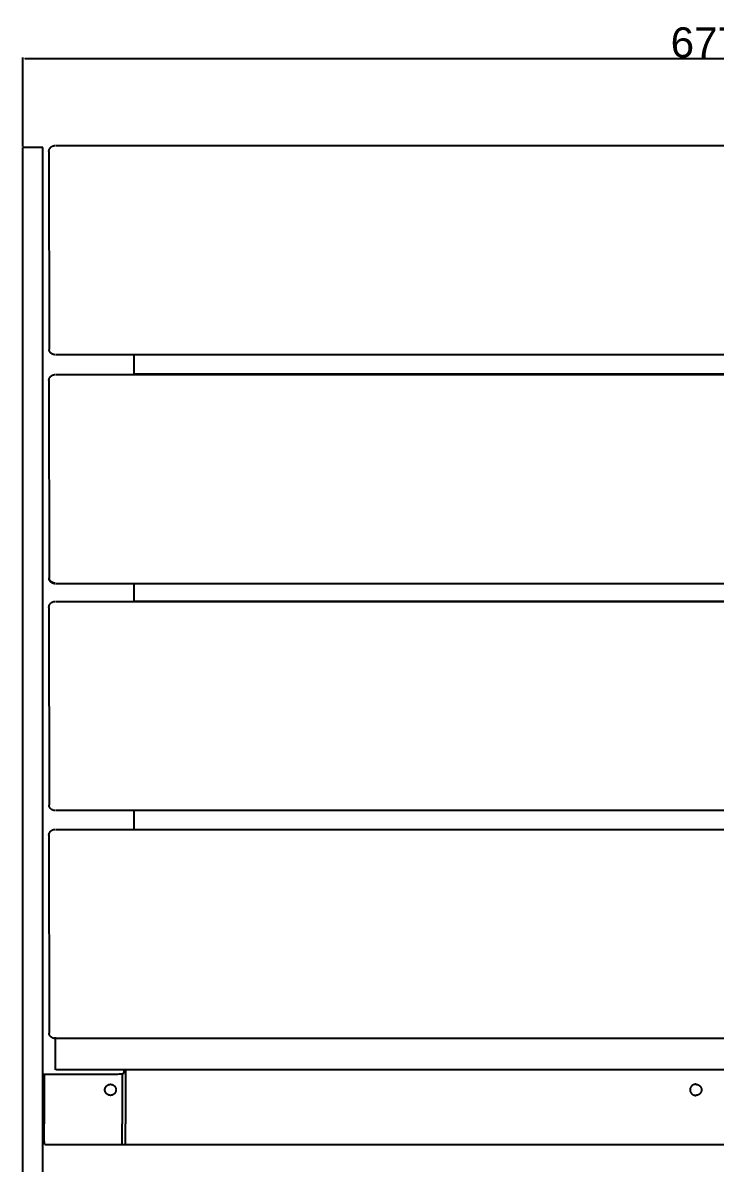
# Model space of a CAD drawing. Header units: millimetres. Extents: x 0 to 1853, y 0 to 2221.
# Drawn here: x 0 to 343, y 1655 to 2221 of the extents above; entities that cross this region are included whole.
import ezdxf

# ---------------------------------------------------------------- set-up
doc = ezdxf.new("R2010")
doc.units = ezdxf.units.MM
doc.header["$MEASUREMENT"] = 0
doc.layers.add('Domyślny', color=7, linetype='Continuous', true_color=0x000000)
doc.layers.add('Utwórz2D linie widoczne', color=7, linetype='Continuous', true_color=0x000000)
doc.styles.add('Arial', font='arial.ttf')
doc.dimstyles.new('Domyślny', dxfattribs={"dimtxt": 15, "dimasz": 1, "dimexe": 0.5, "dimexo": 0.5, "dimgap": 0.25, "dimtad": 1, "dimtoh": 1, "dimdec": 0, "dimzin": 1, "dimdsep": 46, "dimtxsty": 'Arial', "dimcen": 0.5, "dimazin": 0, "dimtfac": 1, "dimtdec": 4, "dimtix": 1, "dimtmove": 1, "dimatfit": 3, "dimfxl": 0, "dimtolj": 1, "dimtzin": 1, "dimarcsym": 0})

# ---------------------------------------------------------------- blocks, each defined once
blk = doc.blocks.new('*D4')
at = {"layer": 'Defpoints', "color": 0}
for p in [(676.99, 2202.84), (-0.39, 2158.78), (676.99, 2158.78)]:
    blk.add_point(p, dxfattribs=at)
at = {"layer": 'Domyślny', "color": 0, "lineweight": -2}
for p, q in [((-0.39, 2159.28), (-0.39, 2203.34)), ((0.61, 2202.84), (675.99, 2202.84)), ((676.99, 2159.28), (676.99, 2203.34))]:
    blk.add_line(p, q, dxfattribs=at)
at = {"layer": 'Domyślny', "color": 0}
for points in [[(0.61, 2203), (0.61, 2202.67), (-0.39, 2202.84)], [(675.99, 2202.67), (675.99, 2203), (676.99, 2202.84)]]:
    blk.add_solid(points, dxfattribs=at)
at = {"layer": 'Domyślny', "color": 0, "insert": (338.3, 2210.74), "char_height": 15, "attachment_point": 5, "style": 'Arial'}
blk.add_mtext('\\A1;677', dxfattribs=at)

msp = doc.modelspace()

# ---------------------------------------------------------------- linework, layer by layer
at = {"layer": 'Domyślny'}
for p, q in [((12.56, 2156.73), (12.59, 2058.51)), ((12.56, 2043.09), (12.59, 1944.86)), ((12.56, 1930.53), (12.59, 1832.31)), ((12.56, 1817.44), (12.59, 1719.22))]:
    msp.add_line(p, q, dxfattribs=at)
at = {"layer": 'Utwórz2D linie widoczne'}
for p, q in [((9.61, 2158.78), (-0.39, 2158.78)), ((-0.39, 2158.58), (-0.39, 2158.78)), ((-0.39, 2152.43), (-0.39, 2158.58)), ((9.61, 2158.58), (9.61, 2158.78)), ((9.61, 2152.43), (9.61, 2158.58)), ((12.56, 2156.84), (12.57, 2156.94)), ((12.56, 2156.73), (12.56, 2156.84)), ((12.57, 2156.94), (12.58, 2157.04)), ((12.58, 2157.04), (12.59, 2157.15)), ((12.59, 2157.15), (12.61, 2157.25)), ((12.61, 2157.25), (12.63, 2157.35)), ((12.63, 2157.35), (12.66, 2157.45)), ((12.66, 2157.45), (12.68, 2157.55)), ((12.68, 2157.55), (12.72, 2157.65)), ((12.72, 2157.65), (12.75, 2157.75)), ((12.75, 2157.75), (12.79, 2157.85)), ((12.79, 2157.85), (12.83, 2157.94)), ((12.83, 2157.94), (12.88, 2158.03)), ((12.88, 2158.03), (12.92, 2158.13)), ((12.92, 2158.13), (12.97, 2158.22)), ((12.97, 2158.22), (13.03, 2158.3)), ((13.03, 2158.3), (13.09, 2158.39)), ((13.09, 2158.39), (13.15, 2158.48)), ((13.15, 2158.48), (13.21, 2158.56)), ((13.21, 2158.56), (13.28, 2158.64)), ((13.28, 2158.64), (13.35, 2158.72)), ((13.35, 2158.72), (13.42, 2158.79)), ((13.42, 2158.79), (13.49, 2158.86)), ((13.49, 2158.86), (13.57, 2158.93)), ((13.57, 2158.93), (13.65, 2159)), ((13.65, 2159), (13.73, 2159.07)), ((13.73, 2159.07), (13.81, 2159.13)), ((13.81, 2159.13), (13.9, 2159.19)), ((13.9, 2159.19), (13.98, 2159.24)), ((13.98, 2159.24), (14.07, 2159.29)), ((14.07, 2159.29), (14.17, 2159.34)), ((14.17, 2159.34), (14.26, 2159.39)), ((14.26, 2159.39), (14.35, 2159.43)), ((14.35, 2159.43), (14.45, 2159.47)), ((14.45, 2159.47), (14.55, 2159.51)), ((14.55, 2159.51), (14.64, 2159.54)), ((14.64, 2159.54), (14.74, 2159.57)), ((14.74, 2159.57), (14.85, 2159.6)), ((14.85, 2159.6), (14.95, 2159.62)), ((14.95, 2159.62), (15.05, 2159.64)), ((15.05, 2159.64), (15.15, 2159.65)), ((15.15, 2159.65), (15.25, 2159.66)), ((15.25, 2159.66), (15.36, 2159.67)), ((15.36, 2159.67), (15.46, 2159.68)), ((15.46, 2159.68), (15.57, 2159.68)), ((15.96, 2159.68), (662.35, 2159.68)), ((-0.39, 2141.5), (-0.39, 2152.43)), ((9.61, 2141.5), (9.61, 2152.43)), ((-0.39, 1737.45), (-0.39, 2141.5)), ((9.61, 1737.45), (9.61, 2141.5)), ((12.6, 2058.41), (12.59, 2058.51)), ((12.62, 2058.3), (12.6, 2058.41)), ((12.64, 2058.2), (12.62, 2058.3)), ((12.67, 2058.1), (12.64, 2058.2)), ((12.7, 2058.01), (12.67, 2058.1)), ((12.73, 2057.91), (12.7, 2058.01)), ((12.77, 2057.81), (12.73, 2057.91)), ((12.81, 2057.72), (12.77, 2057.81)), ((12.85, 2057.62), (12.81, 2057.72)), ((12.89, 2057.53), (12.85, 2057.62)), ((12.94, 2057.44), (12.89, 2057.53)), ((12.99, 2057.35), (12.94, 2057.44)), ((13.05, 2057.26), (12.99, 2057.35)), ((13.11, 2057.18), (13.05, 2057.26)), ((13.17, 2057.1), (13.11, 2057.18)), ((13.23, 2057.01), (13.17, 2057.1)), ((13.3, 2056.94), (13.23, 2057.01)), ((13.37, 2056.86), (13.3, 2056.94)), ((13.44, 2056.79), (13.37, 2056.86)), ((13.51, 2056.71), (13.44, 2056.79)), ((13.59, 2056.65), (13.51, 2056.71)), ((13.67, 2056.58), (13.59, 2056.65)), ((13.75, 2056.52), (13.67, 2056.58)), ((13.83, 2056.45), (13.75, 2056.52)), ((13.91, 2056.4), (13.83, 2056.45)), ((14, 2056.34), (13.91, 2056.4)), ((14.09, 2056.29), (14, 2056.34)), ((14.18, 2056.24), (14.09, 2056.29)), ((14.27, 2056.19), (14.18, 2056.24)), ((14.37, 2056.15), (14.27, 2056.19)), ((14.46, 2056.11), (14.37, 2056.15)), ((14.56, 2056.08), (14.46, 2056.11)), ((14.65, 2056.04), (14.56, 2056.08)), ((14.75, 2056.01), (14.65, 2056.04)), ((14.85, 2055.99), (14.75, 2056.01)), ((14.95, 2055.97), (14.85, 2055.99)), ((15.05, 2055.95), (14.95, 2055.97)), ((15.16, 2055.93), (15.05, 2055.95)), ((15.26, 2055.92), (15.16, 2055.93)), ((15.36, 2055.91), (15.26, 2055.92)), ((15.46, 2055.9), (15.36, 2055.91)), ((15.57, 2055.9), (15.46, 2055.9)), ((662.35, 2055.9), (15.96, 2055.9)), ((54.64, 2055.9), (54.64, 2046.36)), ((12.56, 2043.19), (12.57, 2043.3)), ((12.56, 2043.09), (12.56, 2043.19)), ((12.57, 2043.3), (12.58, 2043.4)), ((12.58, 2043.4), (12.59, 2043.5)), ((12.59, 2043.5), (12.61, 2043.6)), ((12.61, 2043.6), (12.63, 2043.71)), ((12.63, 2043.71), (12.66, 2043.81)), ((12.66, 2043.81), (12.68, 2043.91)), ((12.68, 2043.91), (12.72, 2044.01)), ((12.72, 2044.01), (12.75, 2044.1)), ((12.75, 2044.1), (12.79, 2044.2)), ((12.79, 2044.2), (12.83, 2044.3)), ((12.83, 2044.3), (12.88, 2044.39)), ((12.88, 2044.39), (12.92, 2044.48)), ((12.92, 2044.48), (12.97, 2044.57)), ((12.97, 2044.57), (13.03, 2044.66)), ((13.03, 2044.66), (13.09, 2044.75)), ((13.09, 2044.75), (13.15, 2044.83)), ((13.15, 2044.83), (13.21, 2044.91)), ((13.21, 2044.91), (13.28, 2044.99)), ((13.28, 2044.99), (13.35, 2045.07)), ((13.35, 2045.07), (13.42, 2045.15)), ((13.42, 2045.15), (13.49, 2045.22)), ((13.49, 2045.22), (13.57, 2045.29)), ((13.57, 2045.29), (13.65, 2045.36)), ((13.65, 2045.36), (13.73, 2045.42)), ((13.73, 2045.42), (13.81, 2045.48)), ((13.81, 2045.48), (13.9, 2045.54)), ((13.9, 2045.54), (13.98, 2045.6)), ((13.98, 2045.6), (14.07, 2045.65)), ((14.07, 2045.65), (14.17, 2045.7)), ((14.17, 2045.7), (14.26, 2045.75)), ((14.26, 2045.75), (14.35, 2045.79)), ((14.35, 2045.79), (14.45, 2045.83)), ((14.45, 2045.83), (14.55, 2045.86)), ((14.55, 2045.86), (14.64, 2045.9)), ((14.64, 2045.9), (14.74, 2045.93)), ((14.74, 2045.93), (14.85, 2045.95)), ((14.85, 2045.95), (14.95, 2045.97)), ((14.95, 2045.97), (15.05, 2045.99)), ((15.05, 2045.99), (15.15, 2046.01)), ((15.15, 2046.01), (15.25, 2046.02)), ((15.25, 2046.02), (15.36, 2046.03)), ((15.36, 2046.03), (15.46, 2046.03)), ((15.46, 2046.03), (15.57, 2046.03)), ((15.96, 2046.03), (662.35, 2046.03)), ((54.64, 2046.36), (623.66, 2046.36)), ((12.6, 1945.09), (12.59, 1945.19)), ((12.6, 1944.76), (12.59, 1944.86)), ((12.62, 1944.98), (12.6, 1945.09)), ((12.62, 1944.66), (12.6, 1944.76)), ((12.64, 1944.88), (12.62, 1944.98)), ((12.64, 1944.56), (12.62, 1944.66)), ((12.67, 1944.78), (12.64, 1944.88)), ((12.67, 1944.46), (12.64, 1944.56)), ((12.7, 1944.69), (12.67, 1944.78)), ((12.7, 1944.36), (12.67, 1944.46)), ((12.73, 1944.59), (12.7, 1944.69)), ((12.73, 1944.26), (12.7, 1944.36)), ((12.77, 1944.49), (12.73, 1944.59)), ((12.77, 1944.17), (12.73, 1944.26)), ((12.81, 1944.4), (12.77, 1944.49)), ((12.81, 1944.07), (12.77, 1944.17)), ((12.85, 1944.3), (12.81, 1944.4)), ((12.85, 1943.98), (12.81, 1944.07)), ((12.89, 1944.21), (12.85, 1944.3)), ((12.89, 1943.89), (12.85, 1943.98)), ((12.94, 1944.12), (12.89, 1944.21)), ((12.94, 1943.8), (12.89, 1943.89)), ((12.99, 1944.03), (12.94, 1944.12)), ((12.99, 1943.71), (12.94, 1943.8)), ((13.05, 1943.94), (12.99, 1944.03)), ((13.05, 1943.62), (12.99, 1943.71)), ((13.11, 1943.86), (13.05, 1943.94)), ((13.11, 1943.53), (13.05, 1943.62)), ((13.17, 1943.78), (13.11, 1943.86)), ((13.17, 1943.45), (13.11, 1943.53)), ((13.23, 1943.69), (13.17, 1943.78)), ((13.23, 1943.37), (13.17, 1943.45)), ((13.3, 1943.62), (13.23, 1943.69)), ((13.3, 1943.29), (13.23, 1943.37)), ((13.37, 1943.54), (13.3, 1943.62)), ((13.37, 1943.22), (13.3, 1943.29)), ((13.44, 1943.47), (13.37, 1943.54)), ((13.44, 1943.14), (13.37, 1943.22)), ((13.51, 1943.39), (13.44, 1943.47)), ((13.51, 1943.07), (13.44, 1943.14)), ((13.59, 1943.33), (13.51, 1943.39)), ((13.59, 1943), (13.51, 1943.07)), ((13.67, 1943.26), (13.59, 1943.33)), ((13.67, 1942.93), (13.59, 1943)), ((13.75, 1943.2), (13.67, 1943.26)), ((13.75, 1942.87), (13.67, 1942.93)), ((13.83, 1943.13), (13.75, 1943.2)), ((13.83, 1942.81), (13.75, 1942.87)), ((13.91, 1943.08), (13.83, 1943.13)), ((13.91, 1942.75), (13.83, 1942.81)), ((14, 1943.02), (13.91, 1943.08)), ((14, 1942.7), (13.91, 1942.75)), ((14.09, 1942.97), (14, 1943.02)), ((14.09, 1942.64), (14, 1942.7)), ((14.18, 1942.92), (14.09, 1942.97)), ((14.18, 1942.6), (14.09, 1942.64)), ((14.27, 1942.87), (14.18, 1942.92)), ((14.27, 1942.55), (14.18, 1942.6)), ((14.37, 1942.83), (14.27, 1942.87)), ((14.37, 1942.51), (14.27, 1942.55)), ((14.46, 1942.79), (14.37, 1942.83)), ((14.46, 1942.47), (14.37, 1942.51)), ((14.56, 1942.76), (14.46, 1942.79)), ((14.56, 1942.43), (14.46, 1942.47)), ((14.65, 1942.72), (14.56, 1942.76)), ((14.65, 1942.4), (14.56, 1942.43)), ((14.75, 1942.69), (14.65, 1942.72)), ((14.75, 1942.37), (14.65, 1942.4)), ((14.85, 1942.67), (14.75, 1942.69)), ((14.85, 1942.34), (14.75, 1942.37)), ((14.95, 1942.65), (14.85, 1942.67)), ((14.95, 1942.32), (14.85, 1942.34)), ((15.05, 1942.63), (14.95, 1942.65)), ((15.05, 1942.3), (14.95, 1942.32)), ((15.16, 1942.61), (15.05, 1942.63)), ((15.16, 1942.29), (15.05, 1942.3)), ((15.26, 1942.6), (15.16, 1942.61)), ((15.26, 1942.27), (15.16, 1942.29)), ((15.36, 1942.59), (15.26, 1942.6)), ((15.36, 1942.26), (15.26, 1942.27)), ((15.46, 1942.58), (15.36, 1942.59)), ((15.46, 1942.26), (15.36, 1942.26)), ((15.57, 1942.58), (15.46, 1942.58)), ((15.57, 1942.26), (15.46, 1942.26)), ((662.35, 1942.26), (15.96, 1942.26)), ((54.64, 1942.58), (54.64, 1933.67)), ((12.56, 1930.64), (12.57, 1930.74)), ((12.56, 1930.53), (12.56, 1930.64)), ((12.57, 1930.74), (12.58, 1930.84)), ((12.58, 1930.84), (12.59, 1930.95)), ((12.59, 1930.95), (12.61, 1931.05)), ((12.61, 1931.05), (12.63, 1931.15)), ((12.63, 1931.15), (12.66, 1931.25)), ((12.66, 1931.25), (12.68, 1931.35)), ((12.68, 1931.35), (12.72, 1931.45)), ((12.72, 1931.45), (12.75, 1931.55)), ((12.75, 1931.55), (12.79, 1931.64)), ((12.79, 1931.64), (12.83, 1931.74)), ((12.83, 1931.74), (12.88, 1931.83)), ((12.88, 1931.83), (12.92, 1931.93)), ((12.92, 1931.93), (12.97, 1932.02)), ((12.97, 1932.02), (13.03, 1932.1)), ((13.03, 1932.1), (13.09, 1932.19)), ((13.09, 1932.19), (13.15, 1932.27)), ((13.15, 1932.27), (13.21, 1932.36)), ((13.21, 1932.36), (13.28, 1932.44)), ((13.28, 1932.44), (13.35, 1932.51)), ((13.35, 1932.51), (13.42, 1932.59)), ((13.42, 1932.59), (13.49, 1932.66)), ((13.49, 1932.66), (13.57, 1932.73)), ((13.57, 1932.73), (13.65, 1932.8)), ((13.65, 1932.8), (13.73, 1932.86)), ((13.73, 1932.86), (13.81, 1932.93)), ((13.81, 1932.93), (13.9, 1932.98)), ((13.9, 1932.98), (13.98, 1933.04)), ((13.98, 1933.04), (14.07, 1933.09)), ((14.07, 1933.09), (14.17, 1933.14)), ((14.17, 1933.14), (14.26, 1933.19)), ((14.26, 1933.19), (14.35, 1933.23)), ((14.35, 1933.23), (14.45, 1933.27)), ((14.45, 1933.27), (14.55, 1933.31)), ((14.55, 1933.31), (14.64, 1933.34)), ((14.64, 1933.34), (14.74, 1933.37)), ((14.74, 1933.37), (14.85, 1933.4)), ((14.85, 1933.4), (14.95, 1933.42)), ((14.95, 1933.42), (15.05, 1933.44)), ((15.05, 1933.44), (15.15, 1933.45)), ((15.15, 1933.45), (15.25, 1933.46)), ((15.25, 1933.46), (15.36, 1933.47)), ((15.36, 1933.47), (15.46, 1933.48)), ((15.46, 1933.48), (15.57, 1933.48)), ((15.96, 1933.48), (662.35, 1933.48)), ((54.64, 1933.67), (623.66, 1933.67)), ((12.6, 1832.2), (12.59, 1832.31)), ((12.62, 1832.1), (12.6, 1832.2)), ((12.64, 1832), (12.62, 1832.1)), ((12.67, 1831.9), (12.64, 1832)), ((12.7, 1831.8), (12.67, 1831.9)), ((12.73, 1831.71), (12.7, 1831.8)), ((12.77, 1831.61), (12.73, 1831.71)), ((12.81, 1831.52), (12.77, 1831.61)), ((12.85, 1831.42), (12.81, 1831.52)), ((12.89, 1831.33), (12.85, 1831.42)), ((12.94, 1831.24), (12.89, 1831.33)), ((12.99, 1831.15), (12.94, 1831.24)), ((13.05, 1831.06), (12.99, 1831.15)), ((13.11, 1830.98), (13.05, 1831.06)), ((13.17, 1830.9), (13.11, 1830.98)), ((13.23, 1830.81), (13.17, 1830.9)), ((13.3, 1830.74), (13.23, 1830.81)), ((13.37, 1830.66), (13.3, 1830.74)), ((13.44, 1830.58), (13.37, 1830.66)), ((13.51, 1830.51), (13.44, 1830.58)), ((13.59, 1830.44), (13.51, 1830.51)), ((13.67, 1830.38), (13.59, 1830.44)), ((13.75, 1830.31), (13.67, 1830.38)), ((13.83, 1830.25), (13.75, 1830.31)), ((13.91, 1830.2), (13.83, 1830.25)), ((14, 1830.14), (13.91, 1830.2)), ((14.09, 1830.09), (14, 1830.14)), ((14.18, 1830.04), (14.09, 1830.09)), ((14.27, 1829.99), (14.18, 1830.04)), ((14.37, 1829.95), (14.27, 1829.99)), ((14.46, 1829.91), (14.37, 1829.95)), ((14.56, 1829.88), (14.46, 1829.91)), ((14.65, 1829.84), (14.56, 1829.88)), ((14.75, 1829.81), (14.65, 1829.84)), ((14.85, 1829.79), (14.75, 1829.81)), ((14.95, 1829.76), (14.85, 1829.79)), ((15.05, 1829.74), (14.95, 1829.76)), ((15.16, 1829.73), (15.05, 1829.74)), ((15.26, 1829.72), (15.16, 1829.73)), ((15.36, 1829.71), (15.26, 1829.72)), ((15.46, 1829.7), (15.36, 1829.71)), ((15.57, 1829.7), (15.46, 1829.7)), ((662.35, 1829.7), (15.96, 1829.7)), ((54.64, 1829.89), (54.64, 1820.35)), ((12.56, 1817.55), (12.57, 1817.65)), ((12.56, 1817.44), (12.56, 1817.55)), ((12.57, 1817.65), (12.58, 1817.75)), ((12.58, 1817.75), (12.59, 1817.86)), ((12.59, 1817.86), (12.61, 1817.96)), ((12.61, 1817.96), (12.63, 1818.06)), ((12.63, 1818.06), (12.66, 1818.16)), ((12.66, 1818.16), (12.68, 1818.26)), ((12.68, 1818.26), (12.72, 1818.36)), ((12.72, 1818.36), (12.75, 1818.46)), ((12.75, 1818.46), (12.79, 1818.55)), ((12.79, 1818.55), (12.83, 1818.65)), ((12.83, 1818.65), (12.88, 1818.74)), ((12.88, 1818.74), (12.92, 1818.84)), ((12.92, 1818.84), (12.97, 1818.93)), ((12.97, 1818.93), (13.03, 1819.01)), ((13.03, 1819.01), (13.09, 1819.1)), ((13.09, 1819.1), (13.15, 1819.18)), ((13.15, 1819.18), (13.21, 1819.27)), ((13.21, 1819.27), (13.28, 1819.35)), ((13.28, 1819.35), (13.35, 1819.42)), ((13.35, 1819.42), (13.42, 1819.5)), ((13.42, 1819.5), (13.49, 1819.57)), ((13.49, 1819.57), (13.57, 1819.64)), ((13.57, 1819.64), (13.65, 1819.71)), ((13.65, 1819.71), (13.73, 1819.77)), ((13.73, 1819.77), (13.81, 1819.84)), ((13.81, 1819.84), (13.9, 1819.89)), ((13.9, 1819.89), (13.98, 1819.95)), ((13.98, 1819.95), (14.07, 1820)), ((14.07, 1820), (14.17, 1820.05)), ((14.17, 1820.05), (14.26, 1820.1)), ((14.26, 1820.1), (14.35, 1820.14)), ((14.35, 1820.14), (14.45, 1820.18)), ((14.45, 1820.18), (14.55, 1820.22)), ((14.55, 1820.22), (14.64, 1820.25)), ((14.64, 1820.25), (14.74, 1820.28)), ((14.74, 1820.28), (14.85, 1820.31)), ((14.85, 1820.31), (14.95, 1820.33)), ((14.95, 1820.33), (15.05, 1820.35)), ((15.05, 1820.35), (15.15, 1820.36)), ((15.15, 1820.36), (15.25, 1820.37)), ((15.25, 1820.37), (15.36, 1820.38)), ((15.36, 1820.38), (15.46, 1820.39)), ((15.46, 1820.39), (15.57, 1820.39)), ((15.96, 1820.39), (662.35, 1820.39)), ((54.64, 1820.35), (623.66, 1820.35)), ((-0.39, 1723.97), (-0.39, 1737.45)), ((9.61, 1723.97), (9.61, 1737.45)), ((-0.39, 1289.02), (-0.39, 1723.97)), ((9.61, 1289.02), (9.61, 1723.97)), ((12.6, 1719.11), (12.59, 1719.22)), ((12.62, 1719.01), (12.6, 1719.11)), ((12.64, 1718.91), (12.62, 1719.01)), ((12.67, 1718.81), (12.64, 1718.91)), ((12.7, 1718.71), (12.67, 1718.81)), ((12.73, 1718.62), (12.7, 1718.71)), ((12.77, 1718.52), (12.73, 1718.62)), ((12.81, 1718.43), (12.77, 1718.52)), ((12.85, 1718.33), (12.81, 1718.43)), ((12.89, 1718.24), (12.85, 1718.33)), ((12.94, 1718.15), (12.89, 1718.24)), ((12.99, 1718.06), (12.94, 1718.15)), ((13.05, 1717.97), (12.99, 1718.06)), ((13.11, 1717.89), (13.05, 1717.97)), ((13.17, 1717.81), (13.11, 1717.89)), ((13.23, 1717.72), (13.17, 1717.81)), ((13.3, 1717.65), (13.23, 1717.72)), ((13.37, 1717.57), (13.3, 1717.65)), ((13.44, 1717.49), (13.37, 1717.57)), ((13.51, 1717.42), (13.44, 1717.49)), ((13.59, 1717.35), (13.51, 1717.42)), ((13.67, 1717.29), (13.59, 1717.35)), ((13.75, 1717.22), (13.67, 1717.29)), ((13.83, 1717.16), (13.75, 1717.22)), ((13.91, 1717.11), (13.83, 1717.16)), ((14, 1717.05), (13.91, 1717.11)), ((14.09, 1717), (14, 1717.05)), ((14.18, 1716.95), (14.09, 1717)), ((14.27, 1716.9), (14.18, 1716.95)), ((14.37, 1716.86), (14.27, 1716.9)), ((14.46, 1716.82), (14.37, 1716.86)), ((14.56, 1716.79), (14.46, 1716.82)), ((14.65, 1716.75), (14.56, 1716.79)), ((14.75, 1716.72), (14.65, 1716.75)), ((14.85, 1716.7), (14.75, 1716.72)), ((14.95, 1716.67), (14.85, 1716.7)), ((15.05, 1716.65), (14.95, 1716.67)), ((15.16, 1716.64), (15.05, 1716.65)), ((15.26, 1716.63), (15.16, 1716.64)), ((15.36, 1716.62), (15.26, 1716.63)), ((15.46, 1716.61), (15.36, 1716.62)), ((15.57, 1716.61), (15.46, 1716.61)), ((15.57, 1717.27), (15.57, 1713.89)), ((662.35, 1716.61), (15.96, 1716.61)), ((15.57, 1713.89), (15.57, 1709.96)), ((15.57, 1709.96), (15.57, 1701.07)), ((10, 1698.94), (44.88, 1698.94)), ((10.18, 1698.94), (10.18, 1674.2)), ((662.35, 1701.07), (15.96, 1701.07)), ((44.88, 1698.94), (45.79, 1698.95)), ((45.79, 1698.95), (46.72, 1698.98)), ((46.72, 1698.98), (47.62, 1699.04)), ((47.62, 1699.04), (48.03, 1699.07)), ((48.03, 1699.07), (48.42, 1699.11)), ((48.42, 1699.11), (48.76, 1699.15)), ((48.76, 1699.15), (49.07, 1699.2)), ((48.85, 1699.16), (48.85, 1674.2)), ((49.07, 1699.2), (49.2, 1699.22)), ((49.2, 1699.22), (49.32, 1699.25)), ((49.32, 1699.25), (49.43, 1699.27)), ((49.43, 1699.27), (49.53, 1699.3)), ((49.53, 1699.3), (49.58, 1699.31)), ((49.58, 1699.31), (49.62, 1699.33)), ((49.62, 1699.33), (49.65, 1699.34)), ((49.65, 1699.34), (49.69, 1699.35)), ((49.69, 1699.35), (49.72, 1699.37)), ((49.72, 1699.37), (49.74, 1699.37)), ((49.74, 1699.37), (49.75, 1699.38)), ((49.75, 1699.38), (49.76, 1699.39)), ((49.76, 1699.39), (49.78, 1699.39)), ((49.78, 1699.39), (49.79, 1699.4)), ((49.79, 1699.4), (49.8, 1699.41)), ((49.8, 1699.41), (49.81, 1699.41)), ((49.81, 1699.41), (49.82, 1699.42)), ((49.82, 1699.42), (49.83, 1699.43)), ((49.82, 1699.42), (49.82, 1699.42)), ((49.83, 1699.43), (49.83, 1699.43)), ((49.83, 1699.43), (49.84, 1699.43)), ((49.84, 1699.43), (49.84, 1699.44)), ((49.84, 1699.44), (49.84, 1699.44)), ((49.84, 1699.44), (49.85, 1699.44)), ((49.85, 1699.44), (49.85, 1699.45)), ((49.85, 1699.45), (49.85, 1699.45)), ((49.85, 1699.45), (49.86, 1699.45)), ((49.86, 1699.45), (49.86, 1699.46)), ((49.86, 1699.46), (49.86, 1699.46)), ((49.86, 1699.46), (49.86, 1699.46)), ((49.86, 1699.46), (49.87, 1699.46)), ((49.87, 1699.47), (49.87, 1699.48)), ((49.87, 1699.48), (49.88, 1699.48)), ((49.87, 1699.46), (49.87, 1699.47)), ((49.87, 1699.47), (49.87, 1699.47)), ((49.87, 1699.47), (49.87, 1699.47)), ((49.88, 1699.51), (49.88, 1701.07)), ((49.88, 1699.5), (49.88, 1699.51)), ((49.88, 1699.51), (49.88, 1699.51)), ((49.88, 1699.49), (49.88, 1699.5)), ((49.88, 1699.5), (49.88, 1699.5)), ((49.88, 1699.5), (49.88, 1699.5)), ((49.88, 1699.48), (49.88, 1699.49)), ((49.88, 1699.49), (49.88, 1699.49)), ((49.88, 1699.49), (49.88, 1699.49)), ((49.88, 1699.48), (49.88, 1699.48)), ((50.57, 1701.07), (50.57, 1674.2)), ((40.41, 1691.84), (40.44, 1691.93)), ((40.44, 1691.93), (40.46, 1692.02)), ((40.46, 1692.02), (40.5, 1692.11)), ((40.5, 1692.11), (40.53, 1692.2)), ((40.53, 1692.2), (40.57, 1692.28)), ((40.57, 1692.28), (40.61, 1692.37)), ((40.61, 1692.37), (40.66, 1692.45)), ((40.66, 1692.45), (40.7, 1692.54)), ((40.7, 1692.54), (40.75, 1692.62)), ((40.75, 1692.62), (40.8, 1692.7)), ((40.8, 1692.7), (40.86, 1692.77)), ((40.86, 1692.77), (40.92, 1692.85)), ((40.92, 1692.85), (40.98, 1692.92)), ((40.98, 1692.92), (41.04, 1692.99)), ((41.04, 1692.99), (41.11, 1693.06)), ((41.11, 1693.06), (41.17, 1693.13)), ((41.17, 1693.13), (41.24, 1693.19)), ((41.24, 1693.19), (41.32, 1693.25)), ((41.32, 1693.25), (41.39, 1693.31)), ((41.39, 1693.31), (41.47, 1693.37)), ((41.47, 1693.37), (41.55, 1693.42)), ((41.55, 1693.42), (41.63, 1693.47)), ((41.63, 1693.47), (41.71, 1693.52)), ((41.71, 1693.52), (41.79, 1693.57)), ((41.79, 1693.57), (41.88, 1693.61)), ((41.88, 1693.61), (41.96, 1693.65)), ((41.96, 1693.65), (42.05, 1693.68)), ((42.05, 1693.68), (42.14, 1693.72)), ((42.14, 1693.72), (42.23, 1693.75)), ((42.23, 1693.75), (42.32, 1693.77)), ((42.32, 1693.77), (42.41, 1693.8)), ((42.41, 1693.8), (42.5, 1693.82)), ((42.5, 1693.82), (42.6, 1693.84)), ((42.6, 1693.84), (42.69, 1693.85)), ((42.69, 1693.85), (42.78, 1693.86)), ((42.78, 1693.86), (42.88, 1693.87)), ((42.88, 1693.87), (42.97, 1693.87)), ((42.97, 1693.87), (43.07, 1693.88)), ((43.07, 1693.88), (43.16, 1693.87)), ((43.16, 1693.87), (43.26, 1693.87)), ((43.26, 1693.87), (43.35, 1693.86)), ((43.35, 1693.86), (43.45, 1693.85)), ((43.45, 1693.85), (43.54, 1693.84)), ((43.54, 1693.84), (43.63, 1693.82)), ((43.63, 1693.82), (43.73, 1693.8)), ((43.73, 1693.8), (43.82, 1693.77)), ((43.82, 1693.77), (43.91, 1693.75)), ((43.91, 1693.75), (44, 1693.72)), ((44, 1693.72), (44.09, 1693.68)), ((44.09, 1693.68), (44.17, 1693.65)), ((44.17, 1693.65), (44.26, 1693.61)), ((44.26, 1693.61), (44.34, 1693.57)), ((44.34, 1693.57), (44.43, 1693.52)), ((44.43, 1693.52), (44.51, 1693.47)), ((44.51, 1693.47), (44.59, 1693.42)), ((44.59, 1693.42), (44.67, 1693.37)), ((44.67, 1693.37), (44.74, 1693.31)), ((44.74, 1693.31), (44.82, 1693.25)), ((44.82, 1693.25), (44.89, 1693.19)), ((44.89, 1693.19), (44.96, 1693.13)), ((44.96, 1693.13), (45.03, 1693.06)), ((45.03, 1693.06), (45.09, 1692.99)), ((45.09, 1692.99), (45.16, 1692.92)), ((45.16, 1692.92), (45.22, 1692.85)), ((45.22, 1692.85), (45.28, 1692.77)), ((45.28, 1692.77), (45.33, 1692.7)), ((45.33, 1692.7), (45.38, 1692.62)), ((45.38, 1692.62), (45.43, 1692.54)), ((45.43, 1692.54), (45.48, 1692.45)), ((45.48, 1692.45), (45.52, 1692.37)), ((45.52, 1692.37), (45.57, 1692.28)), ((45.57, 1692.28), (45.6, 1692.2)), ((45.6, 1692.2), (45.64, 1692.11)), ((45.64, 1692.11), (45.67, 1692.02)), ((45.67, 1692.02), (45.7, 1691.93)), ((45.7, 1691.93), (45.73, 1691.84)), ((330.58, 1691.93), (330.55, 1691.84)), ((330.6, 1692.02), (330.58, 1691.93)), ((330.64, 1692.11), (330.6, 1692.02)), ((330.67, 1692.2), (330.64, 1692.11)), ((330.71, 1692.29), (330.67, 1692.2)), ((330.75, 1692.37), (330.71, 1692.29)), ((330.8, 1692.45), (330.75, 1692.37)), ((330.84, 1692.54), (330.8, 1692.45)), ((330.89, 1692.62), (330.84, 1692.54)), ((330.94, 1692.7), (330.89, 1692.62)), ((331, 1692.77), (330.94, 1692.7)), ((331.06, 1692.85), (331, 1692.77)), ((331.12, 1692.92), (331.06, 1692.85)), ((331.18, 1692.99), (331.12, 1692.92)), ((331.25, 1693.06), (331.18, 1692.99)), ((331.31, 1693.13), (331.25, 1693.06)), ((331.38, 1693.19), (331.31, 1693.13)), ((331.46, 1693.25), (331.38, 1693.19)), ((331.53, 1693.31), (331.46, 1693.25)), ((331.61, 1693.37), (331.53, 1693.31)), ((331.69, 1693.42), (331.61, 1693.37)), ((331.77, 1693.47), (331.69, 1693.42)), ((331.85, 1693.52), (331.77, 1693.47)), ((331.93, 1693.57), (331.85, 1693.52)), ((332.02, 1693.61), (331.93, 1693.57)), ((332.1, 1693.65), (332.02, 1693.61)), ((332.19, 1693.68), (332.1, 1693.65)), ((332.28, 1693.72), (332.19, 1693.68)), ((332.37, 1693.75), (332.28, 1693.72)), ((332.46, 1693.78), (332.37, 1693.75)), ((332.55, 1693.8), (332.46, 1693.78)), ((332.64, 1693.82), (332.55, 1693.8)), ((332.74, 1693.84), (332.64, 1693.82)), ((332.83, 1693.85), (332.74, 1693.84)), ((332.92, 1693.86), (332.83, 1693.85)), ((333.02, 1693.87), (332.92, 1693.86)), ((333.11, 1693.88), (333.02, 1693.87)), ((333.21, 1693.88), (333.11, 1693.88)), ((333.3, 1693.88), (333.21, 1693.88)), ((333.3, 1693.88), (333.4, 1693.88)), ((333.4, 1693.88), (333.49, 1693.88)), ((333.49, 1693.88), (333.59, 1693.87)), ((333.59, 1693.87), (333.68, 1693.86)), ((333.68, 1693.86), (333.78, 1693.85)), ((333.78, 1693.85), (333.87, 1693.84)), ((333.87, 1693.84), (333.96, 1693.82)), ((333.96, 1693.82), (334.05, 1693.8)), ((334.05, 1693.8), (334.15, 1693.78)), ((334.15, 1693.78), (334.24, 1693.75)), ((334.24, 1693.75), (334.33, 1693.72)), ((334.33, 1693.72), (334.42, 1693.68)), ((334.42, 1693.68), (334.5, 1693.65)), ((334.5, 1693.65), (334.59, 1693.61)), ((334.59, 1693.61), (334.67, 1693.57)), ((334.67, 1693.57), (334.76, 1693.52)), ((334.76, 1693.52), (334.84, 1693.47)), ((334.84, 1693.47), (334.92, 1693.42)), ((334.92, 1693.42), (335, 1693.37)), ((335, 1693.37), (335.07, 1693.31)), ((335.07, 1693.31), (335.15, 1693.25)), ((335.15, 1693.25), (335.22, 1693.19)), ((335.22, 1693.19), (335.29, 1693.13)), ((335.29, 1693.13), (335.36, 1693.06)), ((335.36, 1693.06), (335.42, 1692.99)), ((335.42, 1692.99), (335.49, 1692.92)), ((335.49, 1692.92), (335.55, 1692.85)), ((335.55, 1692.85), (335.6, 1692.77)), ((335.6, 1692.77), (335.66, 1692.7)), ((335.66, 1692.7), (335.71, 1692.62)), ((335.71, 1692.62), (335.76, 1692.54)), ((335.76, 1692.54), (335.81, 1692.45)), ((335.81, 1692.45), (335.85, 1692.37)), ((335.85, 1692.37), (335.89, 1692.29)), ((335.89, 1692.29), (335.93, 1692.2)), ((335.93, 1692.2), (335.97, 1692.11)), ((335.97, 1692.11), (336, 1692.02)), ((336, 1692.02), (336.03, 1691.93)), ((336.03, 1691.93), (336.06, 1691.84)), ((40.32, 1691.28), (40.33, 1691.37)), ((40.32, 1691.18), (40.32, 1691.28)), ((40.32, 1691.09), (40.32, 1691.18)), ((40.32, 1690.99), (40.32, 1691.09)), ((40.33, 1690.9), (40.32, 1690.99)), ((40.33, 1691.37), (40.34, 1691.47)), ((40.34, 1690.81), (40.33, 1690.9)), ((40.34, 1691.47), (40.35, 1691.56)), ((40.35, 1690.71), (40.34, 1690.81)), ((40.35, 1691.56), (40.37, 1691.65)), ((40.37, 1690.62), (40.35, 1690.71)), ((40.37, 1691.65), (40.39, 1691.75)), ((40.39, 1690.53), (40.37, 1690.62)), ((40.39, 1691.75), (40.41, 1691.84)), ((40.41, 1690.43), (40.39, 1690.53)), ((40.44, 1690.34), (40.41, 1690.43)), ((40.46, 1690.25), (40.44, 1690.34)), ((40.5, 1690.16), (40.46, 1690.25)), ((40.53, 1690.07), (40.5, 1690.16)), ((40.57, 1689.99), (40.53, 1690.07)), ((40.61, 1689.9), (40.57, 1689.99)), ((40.66, 1689.82), (40.61, 1689.9)), ((40.7, 1689.74), (40.66, 1689.82)), ((40.75, 1689.66), (40.7, 1689.74)), ((40.8, 1689.58), (40.75, 1689.66)), ((40.86, 1689.5), (40.8, 1689.58)), ((40.92, 1689.42), (40.86, 1689.5)), ((40.98, 1689.35), (40.92, 1689.42)), ((41.04, 1689.28), (40.98, 1689.35)), ((41.11, 1689.21), (41.04, 1689.28)), ((41.17, 1689.15), (41.11, 1689.21)), ((41.24, 1689.08), (41.17, 1689.15)), ((41.32, 1689.02), (41.24, 1689.08)), ((41.39, 1688.96), (41.32, 1689.02)), ((41.47, 1688.91), (41.39, 1688.96)), ((41.55, 1688.85), (41.47, 1688.91)), ((41.63, 1688.8), (41.55, 1688.85)), ((41.71, 1688.75), (41.63, 1688.8)), ((41.79, 1688.71), (41.71, 1688.75)), ((41.88, 1688.66), (41.79, 1688.71)), ((41.96, 1688.63), (41.88, 1688.66)), ((42.05, 1688.59), (41.96, 1688.63)), ((42.14, 1688.56), (42.05, 1688.59)), ((42.23, 1688.53), (42.14, 1688.56)), ((42.32, 1688.5), (42.23, 1688.53)), ((42.41, 1688.47), (42.32, 1688.5)), ((42.5, 1688.45), (42.41, 1688.47)), ((42.6, 1688.44), (42.5, 1688.45)), ((42.69, 1688.42), (42.6, 1688.44)), ((42.78, 1688.41), (42.69, 1688.42)), ((42.88, 1688.4), (42.78, 1688.41)), ((42.97, 1688.4), (42.88, 1688.4)), ((43.07, 1688.4), (42.97, 1688.4)), ((43.16, 1688.4), (43.07, 1688.4)), ((43.26, 1688.4), (43.16, 1688.4)), ((43.35, 1688.41), (43.26, 1688.4)), ((43.45, 1688.42), (43.35, 1688.41)), ((43.54, 1688.44), (43.45, 1688.42)), ((43.63, 1688.45), (43.54, 1688.44)), ((43.73, 1688.47), (43.63, 1688.45)), ((43.82, 1688.5), (43.73, 1688.47)), ((43.91, 1688.53), (43.82, 1688.5)), ((44, 1688.56), (43.91, 1688.53)), ((44.09, 1688.59), (44, 1688.56)), ((44.17, 1688.63), (44.09, 1688.59)), ((44.26, 1688.66), (44.17, 1688.63)), ((44.34, 1688.71), (44.26, 1688.66)), ((44.43, 1688.75), (44.34, 1688.71)), ((44.51, 1688.8), (44.43, 1688.75)), ((44.59, 1688.85), (44.51, 1688.8)), ((44.67, 1688.91), (44.59, 1688.85)), ((44.74, 1688.96), (44.67, 1688.91)), ((44.82, 1689.02), (44.74, 1688.96)), ((44.89, 1689.08), (44.82, 1689.02)), ((44.96, 1689.15), (44.89, 1689.08)), ((45.03, 1689.21), (44.96, 1689.15)), ((45.09, 1689.28), (45.03, 1689.21)), ((45.16, 1689.35), (45.09, 1689.28)), ((45.22, 1689.42), (45.16, 1689.35)), ((45.28, 1689.5), (45.22, 1689.42)), ((45.33, 1689.58), (45.28, 1689.5)), ((45.38, 1689.66), (45.33, 1689.58)), ((45.43, 1689.74), (45.38, 1689.66)), ((45.48, 1689.82), (45.43, 1689.74)), ((45.52, 1689.9), (45.48, 1689.82)), ((45.57, 1689.99), (45.52, 1689.9)), ((45.6, 1690.07), (45.57, 1689.99)), ((45.64, 1690.16), (45.6, 1690.07)), ((45.67, 1690.25), (45.64, 1690.16)), ((45.7, 1690.34), (45.67, 1690.25)), ((45.73, 1690.43), (45.7, 1690.34)), ((45.73, 1691.84), (45.75, 1691.75)), ((45.75, 1690.53), (45.73, 1690.43)), ((45.75, 1691.75), (45.77, 1691.65)), ((45.77, 1690.62), (45.75, 1690.53)), ((45.77, 1691.65), (45.78, 1691.56)), ((45.78, 1690.71), (45.77, 1690.62)), ((45.78, 1691.56), (45.8, 1691.47)), ((45.8, 1690.81), (45.78, 1690.71)), ((45.8, 1691.47), (45.81, 1691.37)), ((45.81, 1690.9), (45.8, 1690.81)), ((45.81, 1691.37), (45.81, 1691.28)), ((45.81, 1691.28), (45.82, 1691.18)), ((45.82, 1691.09), (45.81, 1690.99)), ((45.81, 1690.99), (45.81, 1690.9)), ((45.82, 1691.18), (45.82, 1691.09)), ((330.47, 1691.37), (330.46, 1691.28)), ((330.46, 1691.28), (330.46, 1691.18)), ((330.46, 1691.18), (330.46, 1691.09)), ((330.46, 1691.09), (330.46, 1690.99)), ((330.46, 1690.99), (330.47, 1690.9)), ((330.48, 1691.47), (330.47, 1691.37)), ((330.47, 1690.9), (330.48, 1690.81)), ((330.49, 1691.56), (330.48, 1691.47)), ((330.48, 1690.81), (330.49, 1690.71)), ((330.51, 1691.65), (330.49, 1691.56)), ((330.49, 1690.71), (330.51, 1690.62)), ((330.53, 1691.75), (330.51, 1691.65)), ((330.51, 1690.62), (330.53, 1690.53)), ((330.55, 1691.84), (330.53, 1691.75)), ((330.53, 1690.53), (330.55, 1690.43)), ((330.55, 1690.43), (330.58, 1690.34)), ((330.58, 1690.34), (330.6, 1690.25)), ((330.6, 1690.25), (330.64, 1690.16)), ((330.64, 1690.16), (330.67, 1690.07)), ((330.67, 1690.07), (330.71, 1689.99)), ((330.71, 1689.99), (330.75, 1689.9)), ((330.75, 1689.9), (330.8, 1689.82)), ((330.8, 1689.82), (330.84, 1689.74)), ((330.84, 1689.74), (330.89, 1689.66)), ((330.89, 1689.66), (330.94, 1689.58)), ((330.94, 1689.58), (331, 1689.5)), ((331, 1689.5), (331.06, 1689.42)), ((331.06, 1689.42), (331.12, 1689.35)), ((331.12, 1689.35), (331.18, 1689.28)), ((331.18, 1689.28), (331.25, 1689.21)), ((331.25, 1689.21), (331.31, 1689.15)), ((331.31, 1689.15), (331.38, 1689.08)), ((331.38, 1689.08), (331.46, 1689.02)), ((331.46, 1689.02), (331.53, 1688.96)), ((331.53, 1688.96), (331.61, 1688.9)), ((331.61, 1688.9), (331.69, 1688.85)), ((331.69, 1688.85), (331.77, 1688.8)), ((331.77, 1688.8), (331.85, 1688.75)), ((331.85, 1688.75), (331.93, 1688.71)), ((331.93, 1688.71), (332.02, 1688.66)), ((332.02, 1688.66), (332.1, 1688.62)), ((332.1, 1688.62), (332.19, 1688.59)), ((332.19, 1688.59), (332.28, 1688.55)), ((332.28, 1688.55), (332.37, 1688.52)), ((332.37, 1688.52), (332.46, 1688.5)), ((332.46, 1688.5), (332.55, 1688.47)), ((332.55, 1688.47), (332.64, 1688.45)), ((332.64, 1688.45), (332.74, 1688.43)), ((332.74, 1688.43), (332.83, 1688.42)), ((332.83, 1688.42), (332.92, 1688.41)), ((332.92, 1688.41), (333.02, 1688.4)), ((333.02, 1688.4), (333.11, 1688.4)), ((333.11, 1688.4), (333.21, 1688.39)), ((333.21, 1688.39), (333.3, 1688.4)), ((333.4, 1688.39), (333.3, 1688.4)), ((333.49, 1688.4), (333.4, 1688.39)), ((333.59, 1688.4), (333.49, 1688.4)), ((333.68, 1688.41), (333.59, 1688.4)), ((333.78, 1688.42), (333.68, 1688.41)), ((333.87, 1688.43), (333.78, 1688.42)), ((333.96, 1688.45), (333.87, 1688.43)), ((334.05, 1688.47), (333.96, 1688.45)), ((334.15, 1688.5), (334.05, 1688.47)), ((334.24, 1688.52), (334.15, 1688.5)), ((334.33, 1688.55), (334.24, 1688.52)), ((334.42, 1688.59), (334.33, 1688.55)), ((334.5, 1688.62), (334.42, 1688.59)), ((334.59, 1688.66), (334.5, 1688.62)), ((334.67, 1688.71), (334.59, 1688.66)), ((334.76, 1688.75), (334.67, 1688.71)), ((334.84, 1688.8), (334.76, 1688.75)), ((334.92, 1688.85), (334.84, 1688.8)), ((335, 1688.9), (334.92, 1688.85)), ((335.07, 1688.96), (335, 1688.9)), ((335.15, 1689.02), (335.07, 1688.96)), ((335.22, 1689.08), (335.15, 1689.02)), ((335.29, 1689.15), (335.22, 1689.08)), ((335.36, 1689.21), (335.29, 1689.15)), ((335.42, 1689.28), (335.36, 1689.21)), ((335.49, 1689.35), (335.42, 1689.28)), ((335.55, 1689.42), (335.49, 1689.35)), ((335.6, 1689.5), (335.55, 1689.42)), ((335.66, 1689.58), (335.6, 1689.5)), ((335.71, 1689.66), (335.66, 1689.58)), ((335.76, 1689.74), (335.71, 1689.66)), ((335.81, 1689.82), (335.76, 1689.74)), ((335.85, 1689.9), (335.81, 1689.82)), ((335.89, 1689.99), (335.85, 1689.9)), ((335.93, 1690.07), (335.89, 1689.99)), ((335.97, 1690.16), (335.93, 1690.07)), ((336, 1690.25), (335.97, 1690.16)), ((336.03, 1690.34), (336, 1690.25)), ((336.06, 1690.43), (336.03, 1690.34)), ((336.06, 1691.84), (336.08, 1691.75)), ((336.08, 1690.53), (336.06, 1690.43)), ((336.08, 1691.75), (336.1, 1691.65)), ((336.1, 1690.62), (336.08, 1690.53)), ((336.1, 1691.65), (336.11, 1691.56)), ((336.11, 1690.71), (336.1, 1690.62)), ((336.11, 1691.56), (336.13, 1691.47)), ((336.13, 1690.81), (336.11, 1690.71)), ((336.13, 1691.47), (336.14, 1691.37)), ((336.14, 1690.9), (336.13, 1690.81)), ((336.14, 1691.37), (336.14, 1691.28)), ((336.14, 1691.28), (336.15, 1691.18)), ((336.15, 1691.09), (336.14, 1690.99)), ((336.14, 1690.99), (336.14, 1690.9)), ((336.15, 1691.18), (336.15, 1691.09)), ((10.18, 1665.53), (10.18, 1674.2)), ((48.85, 1665.53), (48.85, 1674.2)), ((50.57, 1665.53), (50.57, 1674.2)), ((10.18, 1665.53), (10.18, 1664.05)), ((10.57, 1664.05), (48.85, 1664.05)), ((48.85, 1664.05), (48.85, 1665.53)), ((48.85, 1664.05), (617.76, 1664.05)), ((50.57, 1664.05), (50.57, 1665.53))]:
    msp.add_line(p, q, dxfattribs=at)

# ---------------------------------------------------------------- dimensions: what is measured, and where the dimension line sits
at = {"layer": 'Domyślny'}
dim = msp.add_aligned_dim(p1=(-0.39, 2158.78), p2=(676.99, 2158.78), distance=44.06, dimstyle='Domyślny', dxfattribs=at)
dim.commit()
dim.dimension.update_dxf_attribs({"geometry": '*D4', "text_midpoint": (338.3, 2210.74)})

doc.saveas('drawing.dxf')
